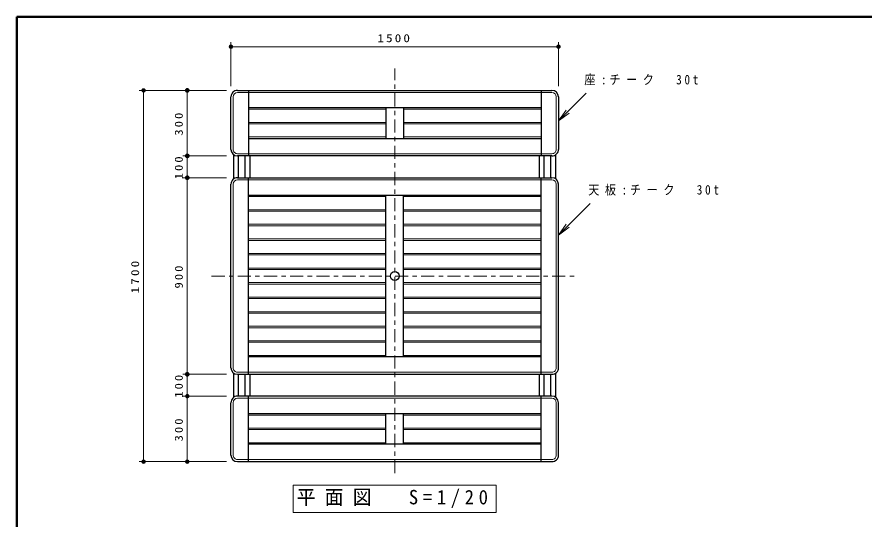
# Model space of a CAD drawing. Units: millimetres on the paper, scale 1:20. Extents: x -365 to 12, y -38 to 257.
# Drawn here: x -365 to -171, y 142.1 to 257 of the extents above; entities that cross this region are included whole.
import ezdxf

# ---------------------------------------------------------------- set-up
doc = ezdxf.new("R2010")
doc.units = ezdxf.units.MM
doc.linetypes.add('USER2', pattern=[6, 3, -1, 1, -1])
doc.layers.add('LY_1', color=7, linetype='Continuous', lineweight=25)
doc.layers.add('LY_2', color=7, linetype='Continuous', lineweight=13)
doc.styles.add('ＭＳ ゴシック', font='')
doc.styles.get('ＭＳ ゴシック').set_extended_font_data('MS Gothic')

# ---------------------------------------------------------------- blocks, each defined once
blk = doc.blocks.new('open_arrow')
at = {"color": 0, "linetype": 'Continuous', "lineweight": -2}
blk.add_lwpolyline([(7.5, 1.25), (0, 0), (7.5, -1.25)], dxfattribs=at)
blk = doc.blocks.new('filled_dot')
at = {"color": 0, "linetype": 'Continuous', "lineweight": -2, "const_width": 1.25}
blk.add_lwpolyline([(-0.625, 0, 1), (0.625, 0, 1)], format="xyb", close=True, dxfattribs=at)

msp = doc.modelspace()

# ---------------------------------------------------------------- linework, layer by layer
at = {"layer": 'LY_1', "lineweight": 13}
for p, q in [((-315.997, 241.191), (-315.997, 251.191)), ((-240.997, 241.191), (-240.997, 251.191)), ((-315.997, 250.191), (-240.997, 250.191)), ((-316.997, 240.191), (-336.997, 240.191)), ((-335.997, 155.191), (-335.997, 240.191)), ((-325.997, 225.191), (-325.997, 240.191)), ((-315.497, 226.691), (-315.497, 238.691)), ((-314.497, 239.691), (-242.497, 239.691)), ((-241.497, 238.691), (-241.497, 226.691)), ((-240.997, 233.186), (-234.641, 239.542)), ((-280.497, 235.857), (-311.997, 235.857)), ((-276.497, 235.857), (-244.997, 235.857)), ((-280.497, 232.857), (-311.997, 232.857)), ((-276.497, 232.857), (-244.997, 232.857)), ((-280.497, 232.524), (-311.997, 232.524)), ((-276.497, 232.524), (-244.997, 232.524)), ((-280.497, 229.524), (-311.997, 229.524)), ((-276.497, 229.524), (-244.997, 229.524)), ((-316.997, 225.191), (-326.997, 225.191)), ((-325.997, 220.191), (-325.997, 225.191)), ((-242.497, 225.691), (-314.497, 225.691)), ((-316.997, 220.191), (-326.997, 220.191)), ((-325.997, 175.191), (-325.997, 220.191)), ((-314.497, 219.691), (-242.497, 219.691)), ((-315.497, 176.691), (-315.497, 218.691)), ((-241.497, 176.691), (-241.497, 218.691)), ((-280.497, 215.857), (-311.997, 215.857)), ((-276.497, 215.857), (-244.997, 215.857)), ((-240.997, 207.073), (-233.759, 214.312)), ((-280.497, 212.857), (-311.997, 212.857)), ((-280.497, 212.524), (-311.997, 212.524)), ((-276.497, 212.857), (-244.997, 212.857)), ((-276.497, 212.524), (-244.997, 212.524)), ((-280.497, 209.524), (-311.997, 209.524)), ((-276.497, 209.524), (-244.997, 209.524)), ((-280.497, 209.191), (-311.997, 209.191)), ((-276.497, 209.191), (-244.997, 209.191)), ((-280.497, 206.191), (-311.997, 206.191)), ((-280.497, 205.857), (-311.997, 205.857)), ((-276.497, 206.191), (-244.997, 206.191)), ((-276.497, 205.857), (-244.997, 205.857)), ((-280.497, 202.857), (-311.997, 202.857)), ((-280.497, 202.524), (-311.997, 202.524)), ((-276.497, 202.857), (-244.997, 202.857)), ((-276.497, 202.524), (-244.997, 202.524)), ((-280.497, 199.524), (-311.997, 199.524)), ((-280.497, 199.191), (-311.997, 199.191)), ((-276.497, 199.524), (-244.997, 199.524)), ((-276.497, 199.191), (-244.997, 199.191)), ((-280.497, 196.191), (-311.997, 196.191)), ((-276.497, 196.191), (-244.997, 196.191)), ((-280.497, 195.857), (-311.997, 195.857)), ((-276.497, 195.857), (-244.997, 195.857)), ((-280.497, 192.857), (-311.997, 192.857)), ((-280.497, 192.524), (-311.997, 192.524)), ((-276.497, 192.857), (-244.997, 192.857)), ((-276.497, 192.524), (-244.997, 192.524)), ((-280.497, 189.524), (-311.997, 189.524)), ((-280.497, 189.191), (-311.997, 189.191)), ((-276.497, 189.524), (-244.997, 189.524)), ((-276.497, 189.191), (-244.997, 189.191)), ((-280.497, 186.191), (-311.997, 186.191)), ((-280.497, 185.857), (-311.997, 185.857)), ((-276.497, 186.191), (-244.997, 186.191)), ((-276.497, 185.857), (-244.997, 185.857)), ((-280.497, 182.857), (-311.997, 182.857)), ((-280.497, 182.524), (-311.997, 182.524)), ((-276.497, 182.857), (-244.997, 182.857)), ((-276.497, 182.524), (-244.997, 182.524)), ((-280.497, 179.524), (-311.997, 179.524)), ((-276.497, 179.524), (-244.997, 179.524)), ((-316.997, 175.191), (-326.997, 175.191)), ((-325.997, 170.191), (-325.997, 175.191)), ((-314.497, 175.691), (-242.497, 175.691)), ((-316.997, 170.191), (-326.997, 170.191)), ((-325.997, 155.191), (-325.997, 170.191)), ((-242.497, 169.691), (-314.497, 169.691)), ((-315.497, 156.691), (-315.497, 168.691)), ((-241.497, 156.691), (-241.497, 168.691)), ((-280.497, 165.857), (-311.997, 165.857)), ((-276.497, 165.857), (-244.997, 165.857)), ((-280.497, 162.857), (-311.997, 162.857)), ((-280.497, 162.524), (-311.997, 162.524)), ((-276.497, 162.857), (-244.997, 162.857)), ((-276.497, 162.524), (-244.997, 162.524)), ((-280.497, 159.524), (-311.997, 159.524)), ((-276.497, 159.524), (-244.997, 159.524)), ((-316.997, 155.191), (-336.997, 155.191)), ((-314.497, 155.691), (-242.497, 155.691)), ((-255.247, 149.821), (-301.747, 149.821)), ((-301.747, 149.821), (-301.747, 143.521)), ((-255.247, 143.521), (-255.247, 149.821)), ((-301.747, 143.521), (-255.247, 143.521))]:
    msp.add_line(p, q, dxfattribs=at)
at = {"layer": 'LY_1', "linetype": 'USER2', "lineweight": 13}
for p, q in [((-278.497, 152.526), (-278.497, 245.191)), ((-320.433, 197.691), (-236.561, 197.691))]:
    msp.add_line(p, q, dxfattribs=at)
at = {"layer": 'LY_1'}
for p, q in [((-315.997, 226.691), (-315.997, 238.691)), ((-314.497, 240.191), (-242.497, 240.191)), ((-311.997, 240.191), (-311.997, 225.191)), ((-244.997, 240.191), (-244.997, 225.191)), ((-240.997, 238.691), (-240.997, 226.691)), ((-244.997, 236.191), (-311.997, 236.191)), ((-280.497, 236.191), (-280.497, 229.191)), ((-276.497, 236.191), (-276.497, 229.191)), ((-311.997, 229.191), (-244.997, 229.191)), ((-315.372, 219.909), (-315.372, 225.472)), ((-242.497, 225.191), (-314.497, 225.191)), ((-314.247, 220.191), (-314.247, 225.191)), ((-312.747, 220.191), (-312.747, 225.191)), ((-311.622, 220.191), (-311.622, 225.191)), ((-245.372, 220.191), (-245.372, 225.191)), ((-244.247, 220.191), (-244.247, 225.191)), ((-242.747, 220.191), (-242.747, 225.191)), ((-241.622, 219.909), (-241.622, 225.472)), ((-314.497, 220.191), (-242.497, 220.191)), ((-311.997, 175.191), (-311.997, 220.191)), ((-244.997, 175.191), (-244.997, 220.191)), ((-315.997, 176.691), (-315.997, 218.691)), ((-240.997, 176.691), (-240.997, 218.691)), ((-311.997, 216.191), (-244.997, 216.191)), ((-280.497, 179.191), (-280.497, 216.191)), ((-276.497, 179.191), (-276.497, 216.191)), ((-244.997, 179.191), (-311.997, 179.191)), ((-315.372, 169.909), (-315.372, 175.472)), ((-314.497, 175.191), (-242.497, 175.191)), ((-314.247, 170.191), (-314.247, 175.191)), ((-312.747, 170.191), (-312.747, 175.191)), ((-311.622, 170.191), (-311.622, 175.191)), ((-245.372, 170.191), (-245.372, 175.191)), ((-244.247, 170.191), (-244.247, 175.191)), ((-242.747, 170.191), (-242.747, 175.191)), ((-241.622, 169.909), (-241.622, 175.472)), ((-242.497, 170.191), (-314.497, 170.191)), ((-311.997, 155.191), (-311.997, 170.191)), ((-244.997, 155.191), (-244.997, 170.191)), ((-315.997, 156.691), (-315.997, 168.691)), ((-240.997, 156.691), (-240.997, 168.691)), ((-311.997, 166.191), (-244.997, 166.191)), ((-280.497, 159.191), (-280.497, 166.191)), ((-276.497, 159.191), (-276.497, 166.191)), ((-244.997, 159.191), (-311.997, 159.191)), ((-314.497, 155.191), (-242.497, 155.191))]:
    msp.add_line(p, q, dxfattribs=at)
msp.add_circle((-278.497, 197.691), 1, dxfattribs=at)
for centre, start, end in [((-314.497, 238.691), 89.99999, 180), ((-242.497, 238.691), 360, 89.99999), ((-314.497, 226.691), 180.00001, 270), ((-242.497, 226.691), 269.99999, 0), ((-314.497, 218.691), 89.99999, 180), ((-242.497, 218.691), 360, 89.99999), ((-314.497, 176.691), 180.00001, 270), ((-242.497, 176.691), 269.99999, 0), ((-314.497, 168.691), 89.99999, 180), ((-242.497, 168.691), 360, 89.99999), ((-314.497, 156.691), 180.00001, 270), ((-242.497, 156.691), 269.99999, 0)]:
    msp.add_arc(centre, 1.5, start, end, dxfattribs=at)
at = {"layer": 'LY_1', "lineweight": 13}
for centre, start, end in [((-314.497, 238.691), 90, 180), ((-242.497, 238.691), 360, 90), ((-314.497, 226.691), 179.99999, 270), ((-242.497, 226.691), 269.99999, 0), ((-314.497, 218.691), 90, 180), ((-242.497, 218.691), 360, 90), ((-314.497, 176.691), 179.99999, 270), ((-242.497, 176.691), 269.99999, 0), ((-314.497, 168.691), 90, 180), ((-242.497, 168.691), 360, 90), ((-314.497, 156.691), 179.99999, 270), ((-242.497, 156.691), 269.99999, 0)]:
    msp.add_arc(centre, 1, start, end, dxfattribs=at)
at = {"layer": 'LY_2', "lineweight": 50}
for p, q in [((0, 257), (-365, 257)), ((-365, 257), (-365, 0))]:
    msp.add_line(p, q, dxfattribs=at)

# ---------------------------------------------------------------- block references
at = {"layer": 'LY_1', "lineweight": 13, "xscale": 0.4, "yscale": 0.4}
msp.add_blockref('filled_dot', (-315.997, 250.191), dxfattribs=at)
at = {"layer": 'LY_1', "lineweight": 13}
for name, p, xscale, yscale, rotation in [('filled_dot', (-240.997, 250.191), 0.4, 0.4, 180), ('filled_dot', (-335.997, 240.191), 0.4, 0.4, 270), ('filled_dot', (-325.997, 240.191), 0.431, 0.431, 270), ('open_arrow', (-240.997, 233.186), 0.4, 0.4, 45), ('filled_dot', (-325.997, 225.191), 0.431, 0.431, 270), ('filled_dot', (-325.997, 220.191), 0.431, 0.431, 270), ('open_arrow', (-240.997, 207.073), 0.4, 0.4, 45), ('filled_dot', (-325.997, 175.191), 0.431, 0.431, 270), ('filled_dot', (-325.997, 170.191), 0.4, 0.4, 270), ('filled_dot', (-335.997, 155.191), 0.4, 0.4, 90), ('filled_dot', (-325.997, 155.191), 0.4, 0.4, 90)]:
    msp.add_blockref(name, p, dxfattribs=dict(at, xscale=xscale, yscale=yscale, rotation=rotation))

# ---------------------------------------------------------------- texts
at = {"layer": 'LY_1', "style": 'ＭＳ ゴシック'}
for s, insert, char_height, attachment_point in [('\\T1.33;\\W1.2;1500', (-278.497, 251.191), 1.833, 8), ('\\T1.5;\\W0.85;座:チーク\u300030t', (-235.083, 242.542), 2.199, 4), ('\\T1.5;\\W0.85;天板:チーク\u300030t', (-234.192, 217.312), 2.199, 4), ('\\T1.5;\\W0.95;平面図\u3000S=1/20', (-278.497, 146.671), 3.299, 5)]:
    msp.add_mtext(s, dxfattribs=dict(at, insert=insert, char_height=char_height, attachment_point=attachment_point))
at = {"layer": 'LY_1', "char_height": 1.833, "attachment_point": 8, "rotation": 90, "style": 'ＭＳ ゴシック'}
for s, insert in [('\\T1.33;\\W1.15;300', (-326.997, 232.691)), ('\\T1.33;\\W1.15;100', (-326.997, 222.691)), ('\\T1.33;\\W1.2;1700', (-336.997, 197.691)), ('\\T1.33;\\W1.15;900', (-326.997, 197.691)), ('\\T1.33;\\W1.15;100', (-326.997, 172.691)), ('\\T1.33;\\W1.15;300', (-326.997, 162.691))]:
    msp.add_mtext(s, dxfattribs=dict(at, insert=insert))

doc.saveas('drawing.dxf')
